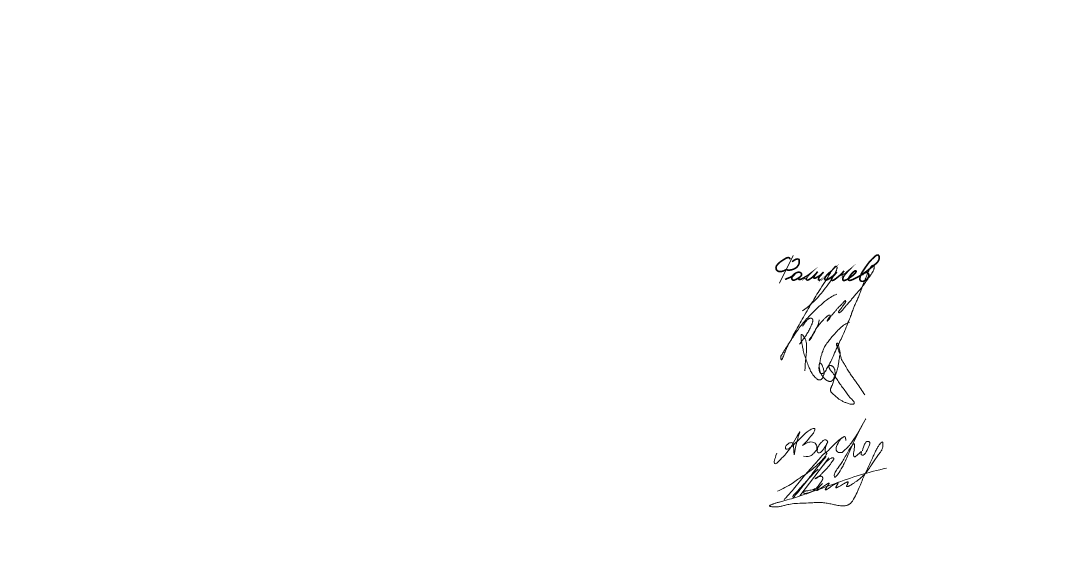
# Model space of a CAD drawing. Header units: millimetres. Extents: x 0 to 420, y 0 to 297.
# Drawn here: x 188 to 303.2, y 0 to 60 of the extents above; entities that cross this region are included whole.
import ezdxf

# ---------------------------------------------------------------- set-up
doc = ezdxf.new("R2010")
doc.units = ezdxf.units.MM
for name, pattern in [('K5LT32789', [0]), ('K5LT32790', [0]), ('K5LT32791', [0])]:
    doc.linetypes.add(name, pattern=pattern)
doc.layers.add('Системный слой', color=7, linetype='Continuous')

# ---------------------------------------------------------------- blocks, each defined once
blk = doc.blocks.new('U4')
at = {"layer": 'Системный слой', "color": 5, "linetype": 'K5LT32789', "lineweight": 18, "true_color": 0x0000ff}
for points in [[(277.94, 13.02), (277.78, 13.26), (277.53, 13.26), (277.29, 13.02), (277.02, 12.75), (276.8, 12.38), (276.71, 11.9), (276.86, 11.75), (277.12, 11.81), (277.28, 11.97), (277.47, 12.2), (277.73, 12.59), (278.01, 13.16), (277.73, 12.59), (277.63, 12.14), (277.63, 11.87), (277.7, 11.81), (277.82, 11.85), (278.37, 12.47), (278.97, 13.01), (279.27, 13.28), (279.6, 13.5), (279.75, 13.59), (279.86, 13.59), (279.93, 13.42), (279.93, 13.24), (279.93, 13.04), (279.93, 13.42), (279.86, 13.59), (279.75, 13.6), (279.27, 13.28), (278.84, 12.42), (278.84, 12.03), (279.01, 11.85), (279.26, 11.79), (279.52, 11.79), (279.72, 11.99), (279.98, 12.25), (280.82, 13.08), (282.82, 16.82), (280.82, 13.08), (280.1, 11.3), (279.55, 10.15), (279.06, 9.37), (278.74, 8.99), (278.64, 9.07), (278.64, 9.4), (278.87, 9.82), (279.29, 10.38), (279.96, 11.49), (280.64, 12.66), (280.79, 12.8), (280.9, 12.79), (280.93, 12.61), (280.88, 12.21), (280.83, 11.9), (280.77, 11.59), (280.83, 11.36), (280.96, 11.29), (281.14, 11.47), (281.48, 11.74), (281.78, 12.04), (281.58, 11.64), (281.67, 11.55), (281.81, 11.49), (281.96, 11.55), (282.15, 11.74), (282.66, 12.79), (282.6, 13.01), (282.41, 13.06), (282.16, 13), (281.99, 12.68), (281.88, 12.32), (281.78, 12.01)], [(272.25, 11.73), (272.1, 11.32), (271.96, 10.91), (271.91, 10.66), (272.02, 10.55), (272.17, 10.55), (272.31, 10.69), (272.72, 11.1), (273.73, 12.11), (275.17, 14.94), (274.31, 12.82), (274.15, 10.93), (274.15, 12.68), (273.98, 12.96), (273.56, 12.87), (273.27, 12.58), (273.17, 12.33), (273.27, 12.15), (273.53, 12.15), (274.15, 12.68), (275, 13.53), (275.59, 14.12), (276.26, 14.55), (276.54, 14.47), (276.47, 14.23), (276.3, 13.92), (275.74, 13.26), (275.28, 12.71), (274.96, 12.5), (275.58, 12.92), (276.08, 13.01), (276.4, 12.94), (276.62, 12.77), (276.72, 12.51), (276.72, 12.19), (276.53, 11.9), (276.33, 11.71), (276.02, 11.4), (275.69, 11.32), (275.21, 11.41)]]:
    blk.add_open_spline(points, degree=3, dxfattribs=at)
blk = doc.blocks.new('U5')
at = {"layer": 'Системный слой', "color": 5, "linetype": 'K5LT32790', "lineweight": 18, "true_color": 0x0000ff}
blk.add_open_spline([(275.37, 20.92), (275.4, 21.88), (275.64, 22.96), (275.53, 24.11), (275.47, 24.33), (275.41, 24.48), (275.34, 24.61), (275.27, 24.73), (275.2, 24.82), (275.14, 24.89), (275.1, 24.93), (275.07, 24.96), (275.06, 24.97), (275.04, 24.98), (275.03, 24.98), (275.02, 24.98), (275.02, 24.99), (275.01, 24.99), (275.01, 24.99), (275, 24.99), (275, 24.98), (274.99, 24.98), (274.99, 24.98), (274.98, 24.97), (274.98, 24.97), (274.97, 24.96), (274.97, 24.95), (274.96, 24.94), (274.96, 24.93), (274.95, 24.91), (274.95, 24.88), (274.94, 24.85), (274.94, 24.8), (274.94, 24.72), (274.94, 24.63), (274.94, 24.53), (274.95, 24.42), (274.97, 24.3), (275, 24.14), (275.05, 23.93), (275.11, 23.61), (275.2, 23.16), (275.35, 22.59), (275.57, 21.98), (275.79, 21.41), (275.99, 20.93), (276.2, 20.58), (276.39, 20.33), (276.56, 20.16), (276.69, 20.03), (276.78, 19.97), (276.84, 19.94), (276.88, 19.92), (276.92, 19.91), (276.96, 19.91), (277, 19.91), (277.04, 19.91), (277.08, 19.92), (277.12, 19.93), (277.16, 19.94), (277.18, 19.96), (277.21, 19.98), (277.24, 20.01), (277.27, 20.04), (277.3, 20.09), (277.35, 20.16), (277.4, 20.25), (277.45, 20.36), (277.48, 20.46), (277.5, 20.56), (277.51, 20.65), (277.51, 20.76), (277.5, 20.9), (277.46, 21.07), (277.42, 21.25), (277.36, 21.41), (277.31, 21.53), (277.26, 21.61), (277.23, 21.66), (277.19, 21.7), (277.16, 21.74), (277.14, 21.76), (277.12, 21.77), (277.11, 21.78), (277.1, 21.78), (277.09, 21.78), (277.08, 21.78), (277.07, 21.78), (277.07, 21.78), (277.06, 21.78), (277.06, 21.78), (277.05, 21.78), (277.05, 21.77), (277.04, 21.77), (277.04, 21.76), (277.03, 21.75), (277.02, 21.74), (277.01, 21.73), (277, 21.71), (276.99, 21.68), (276.98, 21.64), (276.97, 21.6), (276.97, 21.55), (276.96, 21.49), (276.97, 21.42), (276.98, 21.33), (277, 21.19), (277.03, 21.02), (277.08, 20.83), (277.15, 20.65), (277.23, 20.48), (277.34, 20.32), (277.46, 20.17), (277.59, 20.03), (277.71, 19.92), (277.82, 19.85), (277.92, 19.8), (278, 19.77), (278.07, 19.75), (278.13, 19.74), (278.19, 19.74), (278.23, 19.74), (278.27, 19.75), (278.31, 19.76), (278.34, 19.78), (278.37, 19.8), (278.4, 19.82), (278.44, 19.85), (278.48, 19.9), (278.53, 19.96), (278.58, 20.05), (278.63, 20.15), (278.68, 20.26), (278.71, 20.37), (278.73, 20.5), (278.74, 20.63), (278.74, 20.77), (278.72, 20.92), (278.7, 21.05), (278.66, 21.16), (278.62, 21.24), (278.57, 21.31), (278.53, 21.36), (278.49, 21.4), (278.45, 21.44), (278.4, 21.46), (278.36, 21.49), (278.31, 21.51), (278.27, 21.52), (278.23, 21.52), (278.2, 21.52), (278.18, 21.52), (278.16, 21.52), (278.14, 21.51), (278.11, 21.5), (278.1, 21.49), (278.08, 21.48), (278.07, 21.47), (278.06, 21.46), (278.05, 21.45), (278.05, 21.44), (278.04, 21.43), (278.04, 21.42), (278.04, 21.41), (278.04, 21.39), (278.04, 21.38), (278.04, 21.36), (278.05, 21.33), (278.06, 21.3), (278.08, 21.26), (278.11, 21.21), (278.15, 21.13), (278.19, 21.04), (278.26, 20.94), (278.36, 20.82), (278.5, 20.66), (278.68, 20.4), (278.91, 20.03), (279.19, 19.58), (279.55, 19.09), (279.92, 18.62), (280.22, 18.2), (280.43, 17.89), (280.61, 17.73), (280.72, 17.63), (280.79, 17.56), (280.83, 17.5), (280.85, 17.45), (280.87, 17.41), (280.88, 17.37), (280.88, 17.35), (280.88, 17.33), (280.88, 17.31), (280.88, 17.3), (280.88, 17.29), (280.87, 17.28), (280.87, 17.27), (280.86, 17.26), (280.85, 17.25), (280.84, 17.24), (280.82, 17.23), (280.81, 17.22), (280.78, 17.21), (280.75, 17.2), (280.72, 17.19), (280.68, 17.19), (280.63, 17.19), (280.57, 17.19), (280.5, 17.2), (280.38, 17.22), (280.22, 17.27), (279.98, 17.35), (279.68, 17.48), (279.38, 17.63), (279.14, 17.79), (278.94, 17.95), (278.77, 18.11), (278.58, 18.28), (278.42, 18.42), (278.31, 18.54), (278.27, 18.61), (278.25, 18.66), (278.23, 18.7), (278.22, 18.74), (278.22, 18.78), (278.22, 18.82), (278.22, 18.87), (278.23, 18.91), (278.25, 18.96), (278.27, 19.02), (278.31, 19.1), (278.37, 19.23), (278.44, 19.4), (278.51, 19.63), (278.6, 19.89), (278.7, 20.16), (278.82, 20.49), (278.96, 20.91), (279.08, 21.4), (279.15, 21.85), (279.19, 22.21), (279.24, 22.5), (279.29, 22.73), (279.3, 22.92), (279.28, 23.07), (279.25, 23.21), (279.21, 23.37), (279.17, 23.54), (279.14, 23.69), (279.11, 23.8), (279.08, 23.88), (279.06, 23.93), (279.05, 23.97), (279.03, 23.98), (279.03, 24), (279.02, 24), (279.01, 24.01), (279, 24.01), (279, 24.01), (278.99, 24.02), (278.98, 24.02), (278.98, 24.02), (278.97, 24.02), (278.96, 24.01), (278.95, 24.01), (278.95, 24.01), (278.94, 24), (278.93, 24), (278.92, 23.99), (278.91, 23.98), (278.91, 23.97), (278.9, 23.96), (278.9, 23.95), (278.9, 23.94), (278.89, 23.93), (278.89, 23.91), (278.89, 23.89), (278.9, 23.86), (278.9, 23.83), (278.91, 23.79), (278.93, 23.74), (278.96, 23.68), (279, 23.6), (279.04, 23.5), (279.08, 23.39), (279.12, 23.24), (279.18, 23.07), (279.26, 22.85), (279.33, 22.61), (279.39, 22.38), (279.47, 22.18), (279.56, 22.01), (279.67, 21.83), (279.79, 21.64), (279.94, 21.39), (280.12, 21.06), (280.36, 20.69), (280.64, 20.29), (280.91, 19.92), (281.39, 19.25), (281.77, 18.69), (282.06, 18.24)], degree=3, knots=[0, 0, 0, 0, 23.088924, 25.905784, 27.368497, 28.578535, 29.721875, 30.813961, 31.805183, 32.534012, 32.992903, 33.225793, 33.377047, 33.48833, 33.574551, 33.643805, 33.701224, 33.750367, 33.79387, 33.833355, 33.872141, 33.912355, 33.95659, 34.00557, 34.061357, 34.126468, 34.204109, 34.298549, 34.415744, 34.564555, 34.759459, 35.028229, 35.412864, 35.997175, 36.728139, 37.568941, 38.433825, 39.401332, 40.578431, 42.235398, 44.569602, 48.269133, 53.187712, 58.58434, 63.764044, 67.778676, 70.998143, 73.369834, 75.349816, 76.796874, 77.581324, 78.028914, 78.378087, 78.696803, 79.013489, 79.343373, 79.678587, 80.006824, 80.317932, 80.606471, 80.866035, 81.11641, 81.383983, 81.718354, 82.16781, 82.839361, 83.733235, 84.705422, 85.582724, 86.324391, 87.057116, 87.890757, 88.945341, 90.321141, 91.965571, 93.426367, 94.484215, 95.101021, 95.580997, 96.013141, 96.361093, 96.626002, 96.782739, 96.889142, 96.971138, 97.03813, 97.095272, 97.145901, 97.188561, 97.228747, 97.268915, 97.315311, 97.366861, 97.425655, 97.494454, 97.577142, 97.679623, 97.811915, 97.985663, 98.226797, 98.532587, 98.897786, 99.296036, 99.737821, 100.261724, 100.964229, 101.99978, 103.525411, 105.150667, 106.72453, 108.093532, 109.590313, 111.195302, 112.777483, 114.126394, 115.159714, 115.93325, 116.599105, 117.196687, 117.716186, 118.147278, 118.512091, 118.830828, 119.112084, 119.376147, 119.650254, 119.966184, 120.348472, 120.832611, 121.462575, 122.257884, 123.166317, 124.121896, 125.077441, 126.058759, 127.110722, 128.27138, 129.455541, 130.54928, 131.472222, 132.224076, 132.842804, 133.343527, 133.786162, 134.209733, 134.641953, 135.076751, 135.490934, 135.840567, 136.1162, 136.329021, 136.516582, 136.697073, 136.87991, 137.063295, 137.235465, 137.38613, 137.514261, 137.623548, 137.718445, 137.797689, 137.875651, 137.957944, 138.055516, 138.163779, 138.288043, 138.436309, 138.622516, 138.862075, 139.203128, 139.704326, 140.381097, 141.218915, 142.127317, 143.259517, 144.821141, 147.317764, 150.75711, 155.19517, 160.069171, 165.224464, 169.471142, 172.421411, 174.092925, 175.138298, 175.966748, 176.479558, 176.900272, 177.244752, 177.52135, 177.72293, 177.873709, 177.996322, 178.101436, 178.195314, 178.281517, 178.366118, 178.454913, 178.554755, 178.670049, 178.807074, 178.975201, 179.187234, 179.439473, 179.719727, 180.029511, 180.383269, 180.823448, 181.407111, 182.246837, 183.563618, 185.512414, 188.365901, 191.16936, 193.636194, 195.215931, 197.147086, 199.269225, 201.224518, 202.392176, 202.935446, 203.335749, 203.665039, 203.98044, 204.30527, 204.630666, 204.95421, 205.28424, 205.683122, 206.145312, 206.866804, 207.837862, 209.464316, 211.387339, 213.648133, 215.828171, 218.361631, 222.046321, 226.400789, 230.237614, 232.987127, 235.143069, 237.145235, 238.600123, 239.59432, 240.714469, 242.086859, 243.579513, 244.83703, 245.773068, 246.379449, 246.80954, 247.077534, 247.227517, 247.33398, 247.41847, 247.489521, 247.552012, 247.609222, 247.663606, 247.717168, 247.768592, 247.820784, 247.876677, 247.942191, 248.018083, 248.10247, 248.189421, 248.269471, 248.347072, 248.425637, 248.512886, 248.605679, 248.706816, 248.820413, 248.952282, 249.111489, 249.313956, 249.574155, 249.89782, 250.303709, 250.841791, 251.528272, 252.381244, 253.359593, 254.475963, 255.872687, 257.851092, 259.938273, 261.963603, 263.469883, 265.046448, 266.586695, 268.366913, 270.599666, 273.407082, 277.373027, 281.234201, 284.882343, 288.313023, 301, 301, 301, 301], dxfattribs=at)
blk = doc.blocks.new('U6')
at = {"layer": 'Системный слой', "color": 5, "linetype": 'K5LT32790', "lineweight": 18, "true_color": 0x0000ff}
for points, knots in [([(275.12, 27.61), (275.83, 28.11), (276.72, 28.95), (277.68, 30.19), (278.28, 30.97), (278.63, 31.63), (278.86, 32.03), (278.93, 32.24), (278.95, 32.35), (278.96, 32.41), (278.96, 32.46), (278.96, 32.48), (278.95, 32.5), (278.95, 32.52), (278.94, 32.53), (278.93, 32.54), (278.93, 32.55), (278.92, 32.56), (278.9, 32.56), (278.89, 32.57), (278.87, 32.58), (278.86, 32.58), (278.84, 32.59), (278.82, 32.59), (278.81, 32.59), (278.8, 32.59), (278.78, 32.58), (278.77, 32.58), (278.76, 32.57), (278.74, 32.56), (278.72, 32.55), (278.7, 32.52), (278.67, 32.49), (278.62, 32.43), (278.53, 32.32), (278.39, 32.13), (278.19, 31.81), (277.92, 31.34), (277.49, 30.68), (276.83, 29.65), (275.96, 28.21), (275, 26.56), (274.2, 25.11), (273.67, 24.12), (273.38, 23.54), (273.22, 23.19), (273.11, 22.92), (273.02, 22.69), (272.94, 22.48), (272.88, 22.33), (272.85, 22.24), (272.83, 22.2), (272.82, 22.18), (272.81, 22.17), (272.81, 22.16), (272.8, 22.16), (272.8, 22.16), (272.79, 22.15), (272.79, 22.15), (272.78, 22.15), (272.78, 22.15), (272.78, 22.15), (272.77, 22.15), (272.77, 22.15), (272.77, 22.15), (272.76, 22.16), (272.76, 22.16), (272.76, 22.16), (272.75, 22.17), (272.74, 22.18), (272.74, 22.19), (272.73, 22.2), (272.72, 22.23), (272.7, 22.25), (272.69, 22.29), (272.68, 22.33), (272.68, 22.37), (272.68, 22.42), (272.68, 22.46), (272.69, 22.51), (272.71, 22.56), (272.73, 22.62), (272.77, 22.68), (272.84, 22.79), (272.96, 22.98), (273.19, 23.36), (273.62, 24.04), (274.26, 25.01), (275.06, 26.18), (276.01, 27.21), (276.93, 28.09), (277.68, 28.76), (278.34, 29.21), (278.75, 29.4), (278.94, 29.49)], [0, 0, 0, 0, 8.550609, 12.054989, 15.548009, 18.191121, 19.498995, 20.058209, 20.381615, 20.589671, 20.716665, 20.79368, 20.851701, 20.900722, 20.944653, 20.985245, 21.025642, 21.06834, 21.115939, 21.168338, 21.224707, 21.283052, 21.340576, 21.394663, 21.443781, 21.488289, 21.53119, 21.575808, 21.625508, 21.683081, 21.754287, 21.848548, 21.98875, 22.223415, 22.641351, 23.38396, 24.591455, 26.333193, 28.725175, 32.394143, 38.444137, 45.386804, 51.336644, 54.759282, 56.550214, 57.736198, 58.581068, 59.410817, 60.190375, 60.748602, 61.044545, 61.139793, 61.19713, 61.237089, 61.267135, 61.290713, 61.309862, 61.325937, 61.339917, 61.352551, 61.36445, 61.376142, 61.388111, 61.400062, 61.412022, 61.424542, 61.439066, 61.45699, 61.479741, 61.509795, 61.550475, 61.607942, 61.688058, 61.795635, 61.922219, 62.059168, 62.198495, 62.342871, 62.495112, 62.658157, 62.830855, 63.02153, 63.245709, 63.594568, 64.237865, 65.516344, 67.957442, 72.253573, 76.989753, 81.977365, 86.090995, 89.562811, 91.905588, 94, 94, 94, 94]), ([(276.97, 26.62), (276.91, 26.27), (276.74, 25.83), (276.48, 25.29), (276.3, 25.01), (276.18, 24.78), (276.11, 24.63), (276.06, 24.55), (276.03, 24.5), (276, 24.46), (275.98, 24.43), (275.95, 24.4), (275.92, 24.37), (275.9, 24.34), (275.88, 24.33), (275.87, 24.31), (275.86, 24.31), (275.86, 24.31), (275.85, 24.3), (275.85, 24.3), (275.85, 24.3), (275.85, 24.3), (275.84, 24.3), (275.84, 24.3), (275.84, 24.3), (275.84, 24.3), (275.84, 24.31), (275.84, 24.31), (275.84, 24.31), (275.84, 24.31), (275.84, 24.32), (275.85, 24.32), (275.85, 24.33), (275.85, 24.34), (275.86, 24.36), (275.87, 24.38), (275.88, 24.4), (275.89, 24.43), (275.9, 24.46), (275.92, 24.5), (275.95, 24.54), (275.99, 24.59), (276.04, 24.65), (276.11, 24.75), (276.2, 24.89), (276.31, 25.07), (276.41, 25.25), (276.52, 25.44), (276.64, 25.65), (276.79, 25.87), (276.96, 26.06), (277.1, 26.23), (277.25, 26.41), (277.43, 26.62), (277.64, 26.83), (277.8, 26.98), (277.9, 27.06), (277.96, 27.09), (278, 27.11), (278.04, 27.13), (278.07, 27.14), (278.1, 27.15), (278.12, 27.15), (278.14, 27.15), (278.15, 27.15), (278.16, 27.14), (278.17, 27.14), (278.18, 27.14), (278.18, 27.13), (278.19, 27.13), (278.19, 27.12), (278.19, 27.12), (278.2, 27.11), (278.2, 27.1), (278.2, 27.09), (278.2, 27.08), (278.2, 27.06), (278.2, 27.04), (278.2, 27.01), (278.19, 26.96), (278.19, 26.92), (278.18, 26.87), (278.16, 26.82), (278.15, 26.78), (278.12, 26.75), (278.1, 26.71), (278.06, 26.66), (278.03, 26.62), (278, 26.59), (277.97, 26.56), (277.95, 26.54), (277.93, 26.52), (277.9, 26.5), (277.89, 26.49), (277.87, 26.48), (277.87, 26.47), (277.86, 26.47), (277.86, 26.47), (277.85, 26.47), (277.85, 26.47), (277.85, 26.47), (277.85, 26.47), (277.85, 26.47), (277.84, 26.47), (277.84, 26.47), (277.84, 26.47), (277.84, 26.47), (277.84, 26.47), (277.84, 26.47), (277.84, 26.48), (277.84, 26.48), (277.84, 26.48), (277.85, 26.49), (277.85, 26.49), (277.85, 26.5), (277.86, 26.52), (277.87, 26.53), (277.88, 26.55), (277.89, 26.57), (277.9, 26.59), (277.91, 26.61), (277.93, 26.63), (277.95, 26.67), (277.98, 26.72), (278.01, 26.78), (278.06, 26.84), (278.13, 26.91), (278.22, 26.99), (278.33, 27.08), (278.44, 27.19), (278.53, 27.31), (278.63, 27.42), (278.73, 27.54), (278.83, 27.66), (278.94, 27.8), (279.04, 27.94), (279.18, 28.08), (279.33, 28.22), (279.48, 28.36), (279.58, 28.47), (279.65, 28.55), (279.7, 28.6), (279.74, 28.65), (279.78, 28.69), (279.81, 28.72), (279.83, 28.74), (279.84, 28.75), (279.85, 28.75), (279.86, 28.76), (279.87, 28.76), (279.87, 28.76), (279.88, 28.76), (279.88, 28.76), (279.89, 28.76), (279.89, 28.76), (279.89, 28.76), (279.9, 28.75), (279.9, 28.75), (279.9, 28.75), (279.9, 28.74), (279.91, 28.74), (279.91, 28.73), (279.91, 28.72), (279.91, 28.71), (279.92, 28.7), (279.92, 28.68), (279.92, 28.66), (279.92, 28.64), (279.91, 28.62), (279.91, 28.6), (279.9, 28.57), (279.89, 28.55), (279.86, 28.52), (279.83, 28.47), (279.78, 28.4), (279.7, 28.31), (279.62, 28.2), (279.54, 28.07), (279.46, 27.95), (279.37, 27.85), (279.31, 27.76), (279.26, 27.7), (279.22, 27.65), (279.18, 27.61), (279.16, 27.58), (279.14, 27.56), (279.14, 27.54), (279.13, 27.53), (279.13, 27.52), (279.13, 27.5), (279.13, 27.49), (279.13, 27.48), (279.13, 27.46), (279.14, 27.45), (279.14, 27.44), (279.15, 27.43), (279.15, 27.43), (279.15, 27.42), (279.16, 27.42), (279.16, 27.42), (279.17, 27.42), (279.18, 27.41), (279.18, 27.41), (279.19, 27.41), (279.2, 27.41), (279.21, 27.41), (279.22, 27.42), (279.24, 27.42), (279.26, 27.43), (279.28, 27.45), (279.32, 27.47), (279.36, 27.49), (279.4, 27.52), (279.44, 27.56), (279.49, 27.61), (279.56, 27.69), (279.65, 27.81), (279.77, 27.98), (279.96, 28.18), (280.2, 28.44), (280.45, 28.74), (280.73, 29.08), (281.01, 29.41), (281.29, 29.74), (281.57, 30.06), (281.85, 30.4), (282.12, 30.79), (282.37, 31.16), (282.63, 31.5), (282.83, 31.8), (282.97, 32.02), (283.04, 32.17), (283.07, 32.27), (283.08, 32.35), (283.09, 32.41), (283.1, 32.46), (283.1, 32.5), (283.1, 32.53), (283.1, 32.56), (283.1, 32.58), (283.09, 32.6), (283.08, 32.62), (283.07, 32.64), (283.06, 32.66), (283.04, 32.67), (283.03, 32.68), (283.02, 32.69), (283.01, 32.69), (283, 32.7), (282.98, 32.7), (282.97, 32.7), (282.96, 32.7), (282.94, 32.7), (282.93, 32.69), (282.91, 32.69), (282.89, 32.68), (282.86, 32.66), (282.83, 32.64), (282.8, 32.62), (282.77, 32.59), (282.74, 32.55), (282.71, 32.51), (282.68, 32.45), (282.63, 32.37), (282.57, 32.25), (282.47, 32.07), (282.37, 31.84), (282.27, 31.56), (282.16, 31.28), (282.04, 30.99), (281.9, 30.67), (281.77, 30.31), (281.64, 29.94), (281.5, 29.55), (281.34, 29.13), (281.13, 28.68), (280.92, 28.24), (280.77, 27.85), (280.67, 27.58), (280.61, 27.43), (280.58, 27.34), (280.54, 27.21), (280.46, 26.99), (280.33, 26.67), (280.16, 26.27), (279.98, 25.8), (279.77, 25.25), (279.49, 24.63), (279.13, 23.91), (278.78, 23.13), (278.44, 22.34), (278.13, 21.66), (277.83, 21.22), (277.69, 20.93), (277.6, 20.8), (277.54, 20.74), (277.5, 20.71), (277.45, 20.68), (277.41, 20.66), (277.36, 20.64), (277.31, 20.63), (277.26, 20.62), (277.22, 20.62), (277.18, 20.62), (277.15, 20.63), (277.13, 20.63), (277.12, 20.64), (277.1, 20.65), (277.09, 20.66), (277.08, 20.67), (277.07, 20.68), (277.06, 20.69), (277.05, 20.71), (277.04, 20.74), (277.03, 20.78), (277.01, 20.84), (276.99, 20.92), (276.97, 21.02), (276.95, 21.13), (276.94, 21.24), (276.95, 21.35), (276.97, 21.49), (277, 21.65), (277.04, 21.88), (277.09, 22.17), (277.16, 22.5), (277.26, 22.81), (277.35, 23.05), (277.42, 23.25), (277.48, 23.43), (277.58, 23.62), (277.71, 23.84), (277.92, 24.12), (278.21, 24.51), (278.61, 24.96), (279.02, 25.41), (279.41, 25.79), (279.7, 26.03), (279.92, 26.16), (280.13, 26.25), (280.27, 26.29), (280.36, 26.32)], [0, 0, 0, 0, 9.050129, 12.27524, 15.459, 17.73484, 19.057413, 19.710841, 20.186256, 20.578255, 20.920156, 21.263228, 21.624829, 21.943402, 22.174143, 22.29629, 22.36276, 22.406894, 22.439057, 22.464194, 22.484922, 22.502166, 22.516262, 22.528133, 22.539447, 22.552242, 22.56817, 22.588053, 22.611987, 22.639741, 22.672744, 22.715192, 22.776687, 22.87041, 23.023044, 23.2152, 23.446308, 23.698853, 24.014406, 24.364067, 24.793807, 25.28352, 25.941626, 26.877925, 28.429965, 30.348657, 32.240773, 33.898399, 35.948367, 38.485583, 40.825304, 42.59187, 44.267244, 46.970047, 49.74801, 51.863744, 52.701471, 53.104911, 53.483029, 53.862972, 54.210178, 54.473163, 54.650607, 54.780151, 54.882015, 54.96597, 55.037892, 55.101774, 55.160577, 55.215489, 55.269733, 55.3265, 55.390437, 55.464507, 55.552848, 55.661752, 55.802045, 55.996896, 56.278982, 56.657771, 57.087852, 57.530059, 57.926999, 58.28654, 58.645161, 59.086887, 59.580412, 60.070145, 60.456808, 60.770321, 61.020502, 61.287434, 61.539711, 61.751465, 61.877288, 61.951174, 62.001019, 62.037083, 62.064047, 62.085222, 62.102691, 62.117816, 62.131035, 62.143011, 62.154708, 62.167188, 62.181333, 62.197688, 62.21651, 62.238222, 62.264236, 62.296726, 62.338711, 62.394112, 62.469848, 62.581386, 62.750144, 62.953234, 63.151975, 63.325302, 63.501424, 63.750698, 64.126703, 64.655732, 65.239268, 65.888652, 66.649933, 67.724768, 68.970934, 70.450533, 71.673771, 72.965674, 74.199734, 75.716608, 77.191491, 78.669398, 80.263602, 82.259995, 84.0227, 85.431088, 86.180031, 86.82002, 87.357354, 87.830339, 88.196682, 88.427814, 88.563885, 88.657509, 88.728451, 88.784957, 88.831759, 88.871976, 88.907862, 88.941164, 88.973333, 89.002363, 89.031139, 89.061129, 89.097204, 89.139544, 89.190239, 89.252182, 89.329582, 89.428874, 89.559889, 89.727893, 89.910432, 90.08993, 90.259821, 90.437176, 90.634512, 90.867411, 91.167757, 91.627014, 92.382088, 93.419966, 94.672454, 96.030915, 97.344377, 98.512333, 99.382533, 100.080146, 100.642761, 101.098523, 101.416568, 101.614452, 101.761411, 101.888131, 102.002041, 102.112642, 102.228685, 102.353162, 102.475542, 102.582798, 102.67162, 102.744553, 102.805473, 102.857643, 102.905538, 102.953137, 103.003348, 103.057077, 103.11538, 103.180499, 103.255316, 103.343787, 103.451799, 103.589159, 103.775473, 104.036879, 104.381072, 104.782032, 105.231565, 105.731185, 106.331113, 107.131661, 108.329516, 110.150194, 112.636877, 115.501671, 119.160964, 122.898631, 126.952961, 130.409086, 134.037174, 137.994275, 142.035946, 146.041027, 149.822245, 153.085433, 155.385996, 156.523495, 157.344961, 158.084473, 158.656408, 159.032405, 159.319553, 159.62593, 159.882585, 160.081757, 160.265654, 160.447561, 160.63144, 160.806021, 160.962993, 161.100471, 161.220792, 161.327559, 161.424857, 161.521276, 161.623153, 161.736504, 161.863212, 162.008568, 162.179889, 162.387514, 162.643846, 162.945007, 163.264358, 163.6135, 164.014772, 164.533206, 165.020618, 165.794064, 166.857794, 168.64401, 171.006738, 173.517367, 176.204619, 178.789913, 181.800729, 185.264053, 188.598832, 192.086757, 196.039981, 200.351441, 204.98312, 208.606796, 211.174086, 212.324149, 212.840152, 213.814159, 215.76165, 218.911517, 222.760316, 227.121283, 231.883071, 238.054257, 244.879079, 252.670992, 260.372327, 267.206768, 271.910472, 274.294825, 275.442431, 276.007431, 276.456493, 276.872537, 277.298483, 277.734538, 278.182349, 278.627236, 279.027811, 279.347916, 279.582846, 279.760539, 279.906542, 280.032941, 280.152577, 280.276179, 280.413989, 280.572354, 280.762102, 281.004984, 281.334701, 281.830666, 282.557033, 283.530703, 284.521091, 285.429966, 286.323075, 287.47734, 288.942216, 290.783007, 293.428229, 296.57457, 299.586331, 301.717918, 303.359613, 305.016414, 306.799751, 308.827327, 311.560281, 315.955926, 321.284596, 327.290578, 331.929165, 335.294372, 337.07654, 338.608554, 341, 341, 341, 341]), ([(275.1, 25.9), (275.24, 26.12), (275.41, 26.41), (275.68, 26.65), (275.78, 26.72), (275.86, 26.76), (275.92, 26.79), (275.97, 26.8), (276, 26.8), (276.03, 26.81), (276.06, 26.8), (276.08, 26.8), (276.1, 26.79), (276.13, 26.78), (276.15, 26.77), (276.17, 26.75), (276.19, 26.73), (276.21, 26.71), (276.22, 26.69), (276.23, 26.67), (276.24, 26.65), (276.25, 26.63), (276.26, 26.6), (276.26, 26.56), (276.26, 26.52), (276.25, 26.46), (276.24, 26.39), (276.21, 26.29), (276.16, 26.15), (276.07, 25.94), (275.93, 25.63), (275.73, 25.25), (275.49, 24.86), (275.25, 24.53), (275.02, 24.22), (274.87, 24.01), (274.79, 23.89)], [0, 0, 0, 0, 6.031327, 7.224988, 8.103691, 8.779791, 9.271523, 9.620615, 9.879085, 10.092232, 10.278511, 10.453749, 10.630111, 10.818394, 11.017829, 11.223201, 11.427374, 11.623322, 11.806227, 11.978077, 12.150954, 12.337468, 12.550087, 12.799771, 13.111892, 13.519386, 14.078895, 14.842107, 15.895849, 17.445078, 19.990893, 23.601088, 27.190299, 30.147219, 32.759048, 36, 36, 36, 36])]:
    blk.add_open_spline(points, degree=3, knots=knots, dxfattribs=at)
blk = doc.blocks.new('U7')
at = {"layer": 'Системный слой', "color": 5, "linetype": 'K5LT32790', "lineweight": 18, "true_color": 0x0000ff}
blk.add_line((278.04, 11.22), (274.81, 6.97), dxfattribs=at)
for points, knots in [([(277.43, 10.41), (277.58, 10.6), (277.79, 10.83), (278.09, 11.04), (278.23, 11.13), (278.32, 11.19), (278.39, 11.21), (278.42, 11.22), (278.45, 11.22), (278.47, 11.22), (278.49, 11.22), (278.51, 11.21), (278.53, 11.21), (278.54, 11.2), (278.56, 11.19), (278.57, 11.18), (278.58, 11.17), (278.59, 11.16), (278.6, 11.15), (278.6, 11.14), (278.6, 11.13), (278.61, 11.12), (278.61, 11.11), (278.61, 11.1), (278.61, 11.08), (278.6, 11.07), (278.59, 11.05), (278.58, 11.03), (278.57, 11), (278.54, 10.97), (278.5, 10.92), (278.45, 10.85), (278.38, 10.76), (278.3, 10.65), (278.21, 10.51), (278.09, 10.34), (277.92, 10.14), (277.72, 9.93), (277.52, 9.72), (277.35, 9.55), (277.22, 9.41), (277.12, 9.3), (277.03, 9.22), (276.97, 9.16), (276.91, 9.11), (276.86, 9.08), (276.8, 9.04), (276.74, 9), (276.67, 8.96), (276.61, 8.93), (276.56, 8.91), (276.54, 8.89), (276.52, 8.89), (276.51, 8.88), (276.5, 8.88), (276.5, 8.87), (276.49, 8.87), (276.49, 8.87), (276.49, 8.87), (276.49, 8.87), (276.48, 8.87), (276.48, 8.87), (276.48, 8.87), (276.48, 8.87), (276.48, 8.87), (276.48, 8.87), (276.48, 8.87), (276.49, 8.88), (276.49, 8.88), (276.49, 8.88), (276.49, 8.88), (276.49, 8.88), (276.5, 8.89), (276.5, 8.89), (276.51, 8.89), (276.52, 8.9), (276.53, 8.91), (276.55, 8.92), (276.58, 8.94), (276.62, 8.97), (276.68, 9), (276.74, 9.04), (276.81, 9.08), (276.89, 9.11), (276.96, 9.14), (277.04, 9.15), (277.1, 9.16), (277.15, 9.16), (277.2, 9.16), (277.23, 9.15), (277.26, 9.14), (277.28, 9.13), (277.29, 9.12), (277.3, 9.11), (277.32, 9.1), (277.33, 9.09), (277.34, 9.07), (277.34, 9.05), (277.35, 9.03), (277.36, 9), (277.36, 8.97), (277.37, 8.93), (277.36, 8.9), (277.36, 8.86), (277.35, 8.82), (277.33, 8.77), (277.3, 8.71), (277.25, 8.63), (277.18, 8.52), (277.07, 8.36), (276.93, 8.15), (276.77, 7.93), (276.59, 7.75), (276.43, 7.62), (276.29, 7.53), (276.14, 7.46), (275.96, 7.39), (275.78, 7.33), (275.63, 7.27), (275.52, 7.24), (275.46, 7.24), (275.42, 7.24), (275.39, 7.24), (275.35, 7.25), (275.31, 7.27), (275.27, 7.28), (275.24, 7.3), (275.22, 7.31), (275.2, 7.33), (275.19, 7.34), (275.17, 7.35), (275.16, 7.36), (275.15, 7.37), (275.14, 7.38), (275.14, 7.39), (275.14, 7.4), (275.14, 7.41), (275.15, 7.42), (275.15, 7.42), (275.16, 7.43), (275.18, 7.44), (275.19, 7.45), (275.22, 7.46), (275.25, 7.47), (275.29, 7.48), (275.34, 7.49), (275.41, 7.5), (275.5, 7.52), (275.63, 7.54), (275.81, 7.57), (276.05, 7.62), (276.32, 7.69), (276.58, 7.78), (276.79, 7.89), (276.94, 7.99), (277.06, 8.08), (277.15, 8.16), (277.21, 8.22), (277.25, 8.26), (277.28, 8.29), (277.3, 8.31), (277.31, 8.33), (277.32, 8.34), (277.33, 8.35), (277.34, 8.35), (277.34, 8.36), (277.34, 8.36), (277.34, 8.37), (277.35, 8.37), (277.35, 8.37), (277.35, 8.37), (277.35, 8.37), (277.35, 8.37), (277.35, 8.37), (277.34, 8.37), (277.34, 8.37), (277.34, 8.37), (277.34, 8.37), (277.33, 8.36), (277.33, 8.36), (277.32, 8.35), (277.31, 8.34), (277.3, 8.33), (277.28, 8.31), (277.26, 8.29), (277.23, 8.26), (277.19, 8.22), (277.14, 8.16), (277.05, 8.07), (276.95, 7.95), (276.85, 7.83), (276.78, 7.74), (276.74, 7.68), (276.71, 7.65), (276.7, 7.63), (276.69, 7.61), (276.68, 7.6), (276.68, 7.59), (276.68, 7.58), (276.68, 7.57), (276.68, 7.57), (276.68, 7.56), (276.69, 7.56), (276.69, 7.56), (276.7, 7.56), (276.71, 7.56), (276.73, 7.57), (276.74, 7.57), (276.77, 7.58), (276.79, 7.6), (276.83, 7.62), (276.88, 7.65), (276.95, 7.69), (277.05, 7.76), (277.19, 7.85), (277.38, 7.98), (277.59, 8.13), (277.75, 8.24), (277.87, 8.31), (277.93, 8.34), (277.98, 8.36), (278.01, 8.38), (278.03, 8.39), (278.05, 8.39), (278.06, 8.39), (278.07, 8.39), (278.08, 8.39), (278.08, 8.38), (278.08, 8.38), (278.08, 8.37), (278.08, 8.36), (278.08, 8.35), (278.08, 8.34), (278.07, 8.33), (278.07, 8.32), (278.06, 8.3), (278.04, 8.27), (278.02, 8.24), (277.99, 8.19), (277.94, 8.12), (277.87, 8.02), (277.8, 7.92), (277.74, 7.83), (277.69, 7.77), (277.67, 7.73), (277.66, 7.7), (277.65, 7.68), (277.64, 7.67), (277.64, 7.66), (277.64, 7.65), (277.64, 7.65), (277.64, 7.64), (277.64, 7.63), (277.65, 7.63), (277.65, 7.63), (277.66, 7.63), (277.67, 7.63), (277.69, 7.63), (277.71, 7.64), (277.73, 7.65), (277.76, 7.66), (277.8, 7.68), (277.85, 7.71), (277.92, 7.76), (278.02, 7.82), (278.16, 7.91), (278.35, 8.04), (278.56, 8.18), (278.73, 8.29), (278.85, 8.36), (278.91, 8.4), (278.96, 8.42), (278.99, 8.43), (279.01, 8.44), (279.03, 8.44), (279.04, 8.44), (279.05, 8.44), (279.06, 8.43), (279.07, 8.43), (279.07, 8.42), (279.07, 8.41), (279.07, 8.4), (279.07, 8.39), (279.06, 8.37), (279.06, 8.36), (279.05, 8.34), (279.04, 8.32), (279.02, 8.28), (278.99, 8.23), (278.95, 8.17), (278.91, 8.1), (278.87, 8.03), (278.85, 7.99), (278.83, 7.96), (278.83, 7.94), (278.82, 7.93), (278.82, 7.92), (278.82, 7.91), (278.82, 7.91), (278.82, 7.9), (278.82, 7.89), (278.83, 7.88), (278.84, 7.88), (278.85, 7.88), (278.86, 7.88), (278.87, 7.88), (278.89, 7.88), (278.92, 7.89), (278.95, 7.9), (278.99, 7.92), (279.04, 7.94), (279.11, 7.98), (279.21, 8.03), (279.36, 8.12), (279.55, 8.24), (279.76, 8.36), (279.91, 8.44), (280.01, 8.49), (280.07, 8.51), (280.1, 8.52), (280.13, 8.53), (280.15, 8.53), (280.17, 8.53), (280.18, 8.53), (280.19, 8.53), (280.2, 8.52), (280.2, 8.51), (280.21, 8.5), (280.21, 8.49), (280.2, 8.48), (280.2, 8.47), (280.2, 8.46), (280.19, 8.44), (280.18, 8.42), (280.17, 8.39), (280.15, 8.34), (280.12, 8.28), (280.09, 8.22), (280.06, 8.16), (280.04, 8.12), (280.03, 8.1), (280.03, 8.08), (280.03, 8.06), (280.02, 8.05), (280.02, 8.04), (280.03, 8.03), (280.03, 8.02), (280.03, 8.02), (280.04, 8.01), (280.05, 8.01), (280.06, 8), (280.07, 8), (280.08, 8), (280.1, 8), (280.12, 8), (280.14, 8.01), (280.17, 8.02), (280.21, 8.03), (280.25, 8.05), (280.31, 8.08), (280.4, 8.13), (280.51, 8.19), (280.68, 8.3), (280.9, 8.44), (281.15, 8.62), (281.38, 8.8), (281.6, 8.97), (281.79, 9.14), (281.97, 9.32), (282.16, 9.52), (282.35, 9.77), (282.57, 10.08), (282.81, 10.46), (283.1, 10.89), (283.42, 11.34), (283.71, 11.74), (283.91, 12.02), (283.99, 12.22), (284.03, 12.34), (284.06, 12.45), (284.07, 12.55), (284.08, 12.66), (284.08, 12.75), (284.08, 12.82), (284.07, 12.87), (284.06, 12.91), (284.05, 12.93), (284.05, 12.94), (284.04, 12.96), (284.03, 12.97), (284.03, 12.97), (284.02, 12.98), (284.01, 12.98), (284.01, 12.98), (284, 12.99), (284, 12.99), (283.99, 12.99), (283.98, 12.99), (283.97, 12.98), (283.96, 12.98), (283.95, 12.97), (283.94, 12.96), (283.92, 12.95), (283.9, 12.94), (283.88, 12.91), (283.84, 12.88), (283.8, 12.83), (283.74, 12.76), (283.66, 12.65), (283.57, 12.51), (283.46, 12.35), (283.36, 12.16), (283.24, 11.95), (283.11, 11.67), (282.93, 11.25), (282.63, 10.6), (282.19, 9.67), (281.68, 8.55), (281.27, 7.46), (280.9, 6.74), (280.65, 6.35), (280.5, 6.19), (280.4, 6.09), (280.3, 6.03), (280.2, 5.97), (280.08, 5.93), (279.94, 5.89), (279.78, 5.86), (279.58, 5.85), (279.33, 5.87), (278.98, 5.92), (278.53, 6.01), (278.01, 6.13), (277.47, 6.21), (276.88, 6.24), (276.15, 6.21), (275.28, 6.16), (274.39, 6.13), (273.66, 6.06), (273.13, 5.92), (272.73, 5.81), (272.39, 5.75), (272.11, 5.74), (271.89, 5.75), (271.71, 5.76), (271.59, 5.78), (271.52, 5.79), (271.48, 5.8), (271.46, 5.81), (271.45, 5.81), (271.44, 5.82), (271.43, 5.82), (271.43, 5.83), (271.42, 5.83), (271.42, 5.83), (271.42, 5.84), (271.42, 5.84), (271.42, 5.84), (271.42, 5.84), (271.42, 5.85), (271.42, 5.85), (271.42, 5.86), (271.42, 5.86), (271.42, 5.87), (271.43, 5.87), (271.44, 5.88), (271.44, 5.88), (271.46, 5.89), (271.47, 5.9), (271.49, 5.92), (271.52, 5.93), (271.57, 5.95), (271.63, 5.98), (271.73, 6.02), (271.85, 6.07), (271.99, 6.12), (272.14, 6.17), (272.3, 6.22), (272.46, 6.26), (272.67, 6.32), (272.98, 6.4), (273.56, 6.56), (274.58, 6.87), (276.34, 7.48), (278.73, 8.36), (281.53, 9.34), (283.49, 9.85), (284.46, 10.06)], [0, 0, 0, 0, 6.158308, 7.924944, 9.397219, 10.421772, 10.878244, 11.151197, 11.36381, 11.548551, 11.718723, 11.877713, 12.036027, 12.196544, 12.358164, 12.506286, 12.632493, 12.736928, 12.819521, 12.898812, 12.980771, 13.07523, 13.173556, 13.279268, 13.396608, 13.531064, 13.690326, 13.886288, 14.140321, 14.494376, 15.023758, 15.795804, 16.773927, 17.9322, 19.328256, 21.031002, 23.191239, 26.01508, 28.508359, 30.764949, 32.158381, 33.57364, 34.542076, 35.296285, 35.858711, 36.382363, 36.930279, 37.613953, 38.340853, 38.974758, 39.36394, 39.584276, 39.729431, 39.831741, 39.905683, 39.959643, 39.999056, 40.02768, 40.048222, 40.062694, 40.072775, 40.079767, 40.084961, 40.089793, 40.09578, 40.104088, 40.115492, 40.13093, 40.149822, 40.171984, 40.197656, 40.229358, 40.269864, 40.322352, 40.391158, 40.483151, 40.610685, 40.79026, 41.065436, 41.512004, 42.088709, 42.770629, 43.467951, 44.184491, 44.869892, 45.483626, 46.046275, 46.524145, 46.915912, 47.196275, 47.40917, 47.586207, 47.738846, 47.877531, 48.013016, 48.157728, 48.31924, 48.502929, 48.715108, 48.96183, 49.243774, 49.540729, 49.8478, 50.172102, 50.537958, 50.965281, 51.494288, 52.20384, 53.298857, 54.917421, 57.240739, 59.738769, 62.02238, 63.698303, 65.037791, 66.331625, 68.02956, 69.84719, 71.368716, 72.206354, 72.649589, 72.981788, 73.276043, 73.570472, 73.929446, 74.299002, 74.63126, 74.848184, 75.010867, 75.161965, 75.335461, 75.49506, 75.620009, 75.719661, 75.802316, 75.875542, 75.946386, 76.021533, 76.107513, 76.21105, 76.339562, 76.501776, 76.708489, 76.973585, 77.315523, 77.75974, 78.342864, 79.120835, 80.18625, 81.706721, 83.852292, 86.465219, 88.951659, 90.978666, 92.487594, 93.76585, 94.760654, 95.480574, 95.959313, 96.294546, 96.536659, 96.714464, 96.846112, 96.943809, 97.01613, 97.069288, 97.107887, 97.1354, 97.154486, 97.167231, 97.175363, 97.180572, 97.184743, 97.189776, 97.197329, 97.209122, 97.228653, 97.258997, 97.303617, 97.365208, 97.448469, 97.559514, 97.706462, 97.900415, 98.157187, 98.500801, 98.971779, 99.653407, 100.680484, 102.16221, 103.578184, 104.648543, 105.155236, 105.478521, 105.704428, 105.867108, 105.985778, 106.07285, 106.137041, 106.188892, 106.233202, 106.275598, 106.31862, 106.370033, 106.436882, 106.52608, 106.645289, 106.803787, 107.01342, 107.289946, 107.655243, 108.141506, 108.800592, 109.730549, 111.109505, 113.317286, 115.629589, 117.547768, 118.521059, 119.084698, 119.470627, 119.745056, 119.943042, 120.086716, 120.191551, 120.26935, 120.330025, 120.382672, 120.435962, 120.498121, 120.565387, 120.641314, 120.728412, 120.840736, 120.985691, 121.174077, 121.421722, 121.753873, 122.217132, 122.901613, 123.981872, 125.172225, 126.200607, 126.79256, 127.136357, 127.367267, 127.532062, 127.652773, 127.742537, 127.810135, 127.865237, 127.915133, 127.96426, 128.015006, 128.071903, 128.142719, 128.234954, 128.356669, 128.517397, 128.729164, 129.007855, 129.375448, 129.864201, 130.525978, 131.458654, 132.841604, 135.051627, 137.371779, 139.298243, 140.282632, 140.852634, 141.243893, 141.523176, 141.725905, 141.87456, 141.985024, 142.069602, 142.138778, 142.20217, 142.268885, 142.347585, 142.446693, 142.552857, 142.668386, 142.796019, 142.962407, 143.184377, 143.493216, 143.947083, 144.660187, 145.445963, 146.126993, 146.522898, 146.755674, 146.914043, 147.029277, 147.105459, 147.165051, 147.224298, 147.295401, 147.367417, 147.434207, 147.504148, 147.585142, 147.684943, 147.81179, 147.975245, 148.18721, 148.463335, 148.825333, 149.305406, 149.95641, 150.882496, 152.258218, 154.475246, 156.620318, 158.321251, 159.038433, 159.502054, 159.828856, 160.066775, 160.243468, 160.37743, 160.482373, 160.569441, 160.648431, 160.728415, 160.81803, 160.908084, 160.998756, 161.091733, 161.206325, 161.353931, 161.549093, 161.818906, 162.212882, 162.829199, 163.508952, 164.099592, 164.445709, 164.650604, 164.788255, 164.903661, 165.007576, 165.109001, 165.194462, 165.26938, 165.338661, 165.406872, 165.478408, 165.557687, 165.64939, 165.758763, 165.891992, 166.05668, 166.262506, 166.522189, 166.853055, 167.279787, 167.839914, 168.596742, 169.679428, 171.288032, 173.772391, 176.439711, 179.127961, 181.338538, 183.565781, 185.724368, 187.964675, 190.532192, 193.913297, 197.664225, 202.240399, 207.365977, 211.891604, 214.950288, 216.260728, 217.307529, 218.226173, 219.136534, 220.048062, 220.900546, 221.546871, 221.9542, 222.219116, 222.412338, 222.560372, 222.677648, 222.773298, 222.853632, 222.923292, 222.978973, 223.025473, 223.071419, 223.126411, 223.191335, 223.263092, 223.344759, 223.440037, 223.553558, 223.691355, 223.86161, 224.075985, 224.352298, 224.720891, 225.244768, 226.022651, 227.234024, 228.694978, 230.400721, 232.151975, 234.169342, 236.596891, 240.264912, 245.911745, 254.96485, 266.835794, 277.658947, 284.885559, 287.882731, 289.514301, 290.547995, 291.464177, 292.424746, 293.549213, 294.775006, 296.163908, 297.809999, 299.883699, 302.703567, 306.933828, 311.679125, 316.501759, 320.996631, 326.836537, 335.266963, 343.465594, 349.957026, 354.09066, 357.579706, 360.721275, 362.932241, 364.823848, 366.400364, 367.448979, 368.024725, 368.279323, 368.440012, 368.5553, 368.642037, 368.709291, 368.762747, 368.806287, 368.842721, 368.874182, 368.900514, 368.926113, 368.952467, 368.982922, 369.016093, 369.053534, 369.097024, 369.148696, 369.211201, 369.287947, 369.383467, 369.504023, 369.658723, 369.861852, 370.138802, 370.52869, 371.119523, 372.038078, 373.203074, 374.521743, 375.833878, 377.215726, 378.767848, 380.290034, 382.688597, 387.074598, 395.697937, 410.437499, 434.93092, 461.366967, 487, 487, 487, 487]), ([(272.31, 7.49), (272.88, 7.74), (273.66, 8.13), (274.52, 8.76), (275.01, 9.11), (275.49, 9.41), (275.99, 9.76), (276.52, 10.21), (277.04, 10.69), (277.42, 11.1), (277.64, 11.37), (277.73, 11.53), (277.77, 11.6), (277.79, 11.65), (277.8, 11.67), (277.81, 11.69), (277.81, 11.7), (277.81, 11.71), (277.8, 11.72), (277.8, 11.73), (277.8, 11.74), (277.79, 11.75), (277.79, 11.75), (277.78, 11.76), (277.77, 11.77), (277.76, 11.78), (277.75, 11.78), (277.74, 11.79), (277.73, 11.79), (277.72, 11.79), (277.71, 11.79), (277.7, 11.79), (277.69, 11.79), (277.68, 11.79), (277.66, 11.78), (277.64, 11.77), (277.62, 11.76), (277.59, 11.74), (277.54, 11.7), (277.48, 11.65), (277.39, 11.57), (277.29, 11.45), (277.15, 11.29), (276.97, 11.06), (276.7, 10.76), (276.33, 10.37), (275.87, 9.85), (275.32, 9.22), (274.72, 8.49), (274.18, 7.79), (273.7, 7.24), (273.35, 6.87), (273.16, 6.65), (273.08, 6.56)], [0, 0, 0, 0, 6.997069, 9.684036, 11.958352, 13.801956, 16.01059, 18.791875, 21.670898, 23.899271, 25.047829, 25.598015, 25.892727, 26.052221, 26.139763, 26.200238, 26.24818, 26.289354, 26.326598, 26.358724, 26.389054, 26.419587, 26.454991, 26.494445, 26.537325, 26.581963, 26.625959, 26.666366, 26.702295, 26.736616, 26.772293, 26.811665, 26.854853, 26.903993, 26.962474, 27.036776, 27.136139, 27.279193, 27.487047, 27.788774, 28.205883, 28.811868, 29.540442, 30.580231, 32.089095, 34.083011, 36.578424, 39.886091, 43.512937, 47.235171, 49.742529, 51.659752, 53, 53, 53, 53]), ([(276.84, 9.94), (276.44, 9.6), (275.93, 9.02), (275.27, 8.31), (274.87, 7.88), (274.57, 7.53), (274.35, 7.3), (274.2, 7.15), (274.12, 7.05), (274.07, 6.98), (274.05, 6.93), (274.04, 6.9), (274.03, 6.89), (274.03, 6.88), (274.03, 6.87), (274.04, 6.86), (274.04, 6.85), (274.04, 6.84), (274.05, 6.83), (274.05, 6.83), (274.06, 6.82), (274.06, 6.81), (274.07, 6.8), (274.08, 6.8), (274.08, 6.8), (274.09, 6.8), (274.09, 6.79), (274.1, 6.79), (274.1, 6.79), (274.11, 6.79), (274.11, 6.79), (274.12, 6.8), (274.13, 6.8), (274.14, 6.81), (274.14, 6.81), (274.15, 6.82), (274.16, 6.84), (274.18, 6.85), (274.19, 6.88), (274.22, 6.92), (274.24, 6.97), (274.28, 7.02), (274.31, 7.07), (274.35, 7.12), (274.41, 7.18), (274.49, 7.26), (274.6, 7.38), (274.74, 7.55), (274.92, 7.79), (275.19, 8.13), (275.59, 8.62), (276.43, 9.73), (277.16, 10.68), (277.73, 11.37)], [0, 0, 0, 0, 8.178432, 12.15831, 15.070494, 17.531291, 19.273091, 20.178709, 20.817045, 21.283464, 21.53398, 21.648694, 21.722599, 21.78122, 21.832226, 21.879091, 21.922147, 21.96438, 22.009673, 22.061502, 22.117512, 22.171651, 22.219212, 22.258261, 22.286197, 22.310683, 22.335173, 22.364818, 22.395245, 22.426071, 22.458431, 22.49359, 22.533039, 22.578657, 22.632971, 22.699648, 22.784579, 22.898948, 23.06169, 23.316251, 23.620656, 23.948896, 24.25354, 24.580173, 24.971844, 25.549963, 26.340789, 27.51106, 29.012071, 31.099326, 34.219642, 38.953672, 53, 53, 53, 53])]:
    blk.add_open_spline(points, degree=3, knots=knots, dxfattribs=at)
blk = doc.blocks.new('U8')
at = {"layer": 'Системный слой', "color": 7, "linetype": 'K5LT32791', "lineweight": 18}
blk.add_line((272.56, 30.69), (274.07, 33.79), dxfattribs=at)
at = {"layer": 'Системный слой', "color": 7, "linetype": 'K5LT32791', "const_width": 0.18}
for points in [[(274.73, 31.32), (274.68, 31.25), (274.67, 31.22), (274.67, 31.19), (274.68, 31.15), (274.7, 31.13), (274.74, 31.11), (274.79, 31.11), (274.88, 31.13), (275.01, 31.18), (275.19, 31.27), (275.45, 31.42), (275.7, 31.56), (275.91, 31.72), (275.64, 31.44), (275.56, 31.3), (275.53, 31.18), (275.53, 31.12), (275.58, 31.07), (275.65, 31.05), (275.75, 31.07), (275.94, 31.17), (276.16, 31.33), (276.35, 31.5), (276.46, 31.61), (276.65, 31.81), (276.79, 32), (276.58, 31.71), (276.44, 31.53), (276.39, 31.43), (276.37, 31.38), (276.37, 31.33), (276.38, 31.29), (276.41, 31.27), (276.46, 31.26), (276.53, 31.27), (276.64, 31.33), (277.01, 31.53), (277.23, 31.72), (277.4, 31.88), (277.46, 31.94), (277.14, 31.6), (276.99, 31.42), (276.94, 31.33), (276.91, 31.26), (276.89, 31.17), (276.9, 31.09), (276.94, 31.06), (276.98, 31.03), (277.03, 31.03), (277.07, 31.04), (277.19, 31.08), (277.34, 31.2), (277.51, 31.33), (277.75, 31.54), (278.05, 31.83), (278.1, 31.87), (277.78, 31.55), (277.65, 31.38), (277.61, 31.3), (277.6, 31.22), (277.6, 31.14), (277.62, 31.08), (277.67, 31.04), (277.75, 31.05), (277.89, 31.1), (278.02, 31.17), (278.23, 31.31), (278.4, 31.43), (278.57, 31.56), (278.95, 31.94), (278.58, 31.55), (278.43, 31.34), (278.37, 31.22), (278.35, 31.14), (278.35, 31.1), (278.37, 31.05), (278.4, 31.02), (278.44, 31.01), (278.51, 31.02), (278.6, 31.06), (278.81, 31.2), (279.35, 31.64), (279.75, 32.08), (279.48, 31.77), (279.44, 31.71), (279.44, 31.67), (279.45, 31.64), (279.48, 31.63), (279.56, 31.63), (279.71, 31.69), (279.83, 31.74), (279.98, 31.85), (280.1, 31.98), (280.15, 32.02), (279.88, 31.73), (279.74, 31.54), (279.66, 31.4), (279.61, 31.28), (279.6, 31.21), (279.6, 31.09), (279.61, 31.05), (279.67, 31.01), (279.79, 31.01), (279.96, 31.07), (280.1, 31.13), (280.25, 31.23), (280.43, 31.36), (280.61, 31.49), (280.74, 31.58), (280.88, 31.71), (281, 31.85), (281.07, 31.95), (281.08, 32), (281.08, 32.04), (281.07, 32.08), (281.04, 32.09), (281, 32.1), (280.9, 32.05), (280.79, 31.96), (280.56, 31.73), (280.36, 31.46), (280.27, 31.31), (280.25, 31.26), (280.23, 31.17), (280.24, 31.08), (280.27, 31.03), (280.32, 31.02), (280.38, 31.01), (280.52, 31.04), (280.69, 31.11), (281.18, 31.34), (281.59, 31.58), (281.82, 31.74), (282.23, 32.01), (283.02, 32.65), (283.46, 33.03), (283.62, 33.3), (283.66, 33.49), (283.66, 33.66), (283.61, 33.77), (283.57, 33.83), (283.52, 33.84), (283.46, 33.85), (283.33, 33.81), (283.21, 33.72), (282.85, 33.38), (282.56, 33.08), (282.17, 32.54), (281.71, 31.85), (281.55, 31.46), (281.5, 31.23), (281.5, 31.09), (281.57, 30.98), (281.64, 30.94), (281.74, 30.91), (281.87, 30.91), (282.04, 30.97), (282.27, 31.09), (282.36, 31.22), (282.44, 31.37), (282.5, 31.52), (282.51, 31.65), (282.45, 31.78), (282.36, 31.86), (282.27, 31.89), (282.16, 31.89), (282, 31.83), (281.87, 31.74), (281.81, 31.65), (281.78, 31.59)], [(273.68, 33.36), (273.68, 33.48), (273.61, 33.54), (273.5, 33.57), (273.32, 33.52), (273.03, 33.35), (272.64, 33.09), (272.35, 32.83), (272.2, 32.62), (272.15, 32.41), (272.19, 32.21), (272.31, 32.08), (272.5, 32), (272.69, 32), (272.94, 32.05), (273.14, 32.15), (273.26, 32.23)], [(273.94, 33.1), (274.12, 33.22), (274.22, 33.3), (274.38, 33.38), (274.54, 33.41), (274.71, 33.36), (274.75, 33.26), (274.75, 33.09), (274.72, 32.88), (274.62, 32.68), (274.48, 32.5), (274.35, 32.39), (274.17, 32.29), (273.94, 32.21), (273.67, 32.16), (273.5, 32.16), (273.4, 32.18), (273.35, 32.23)], [(273.16, 31.12), (273.87, 31.42), (274.05, 31.6), (274.22, 31.75), (274.41, 31.86), (274.57, 31.92), (274.77, 31.92), (274.91, 31.87), (275.01, 31.74), (275.01, 31.63), (274.91, 31.46), (274.75, 31.35), (274.56, 31.22), (274.38, 31.13), (274.21, 31.05), (274.03, 31.05), (273.94, 31.11), (273.91, 31.21), (273.91, 31.31), (273.98, 31.45), (274.19, 31.66), (274.27, 31.71)]]:
    blk.add_lwpolyline(points, dxfattribs=at)

msp = doc.modelspace()

# ---------------------------------------------------------------- block references
at = {"layer": 'Системный слой'}
for name in ['U8', 'U6', 'U5', 'U4', 'U7']:
    msp.add_blockref(name, (0, 0), dxfattribs=at)

doc.saveas('drawing.dxf')
